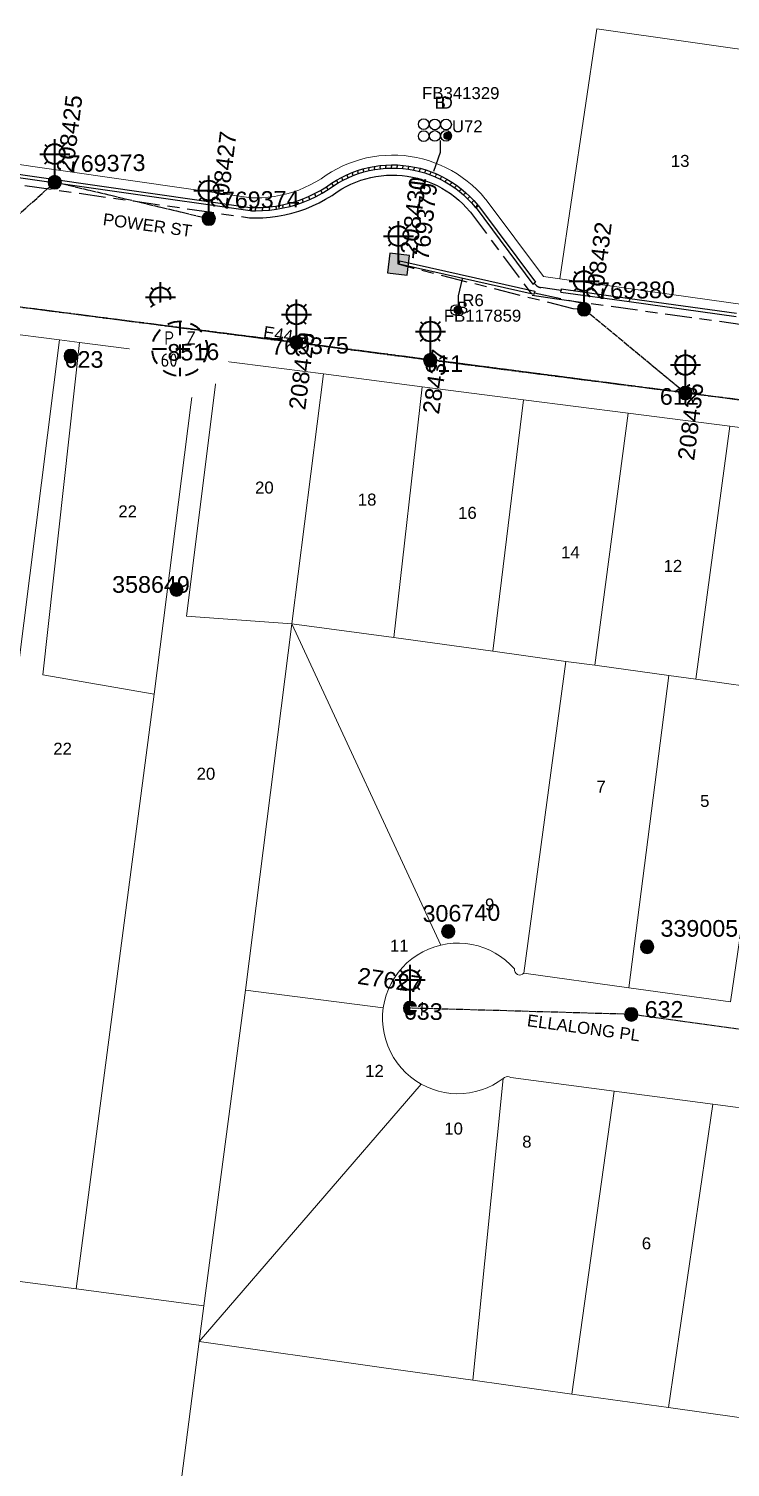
# Model space of a CAD drawing. Header units: metres. Extents: x 302360 to 303385, y 6262522 to 6263141.
# Drawn here: x 303018.5 to 303123.7, y 6262639.2 to 6262854.9 of the extents above; entities that cross this region are included whole.
import ezdxf
from ezdxf.enums import TextEntityAlignment as Align

# ---------------------------------------------------------------- set-up
doc = ezdxf.new("R2010")
doc.units = ezdxf.units.M
for name, pattern in [('Cable Exist OH', [1, 1, 0]), ('Cable Exist UG', [8.2, 4, -1.2, 1.8, -1.2]), ('Dash', [5, 3, -2])]:
    doc.linetypes.add(name, pattern=pattern)
doc.layers.get('0').update_dxf_attribs({"color": 6})
doc.layers.add('Cadastre Land Parcels_SP_EXT', color=9, linetype='Continuous', lineweight=5)
doc.layers.add('Cadastre Roads_SP_EXT', color=9, linetype='Continuous', lineweight=5)
for name, color, linetype in [('Duct_SP_EXT', 7, 'Continuous'), ('Equip_SL_EXT', 7, 'Continuous'), ('Equip_SP_SL_EXT', 7, 'Continuous'), ('Mains_HV_EXT', 7, 'Continuous'), ('Mains_LV_EXT', 7, 'Continuous'), ('Mains_SL_EXT', 7, 'Continuous'), ('SupportsOH_SP_TR_HV_LV_SL_EXT', 7, 'Continuous'), ('SupportsUG_SP_LV_SL_EXT', 7, 'Continuous'), ('Trench_SP_EXT', 7, 'Continuous')]:
    doc.layers.add(name, color=color, linetype=linetype)
doc.styles.add('COLUMN_LABEL', font='arial.ttf')
doc.styles.add('iecARIAL', font='arial.ttf', dxfattribs={"height": 2})
doc.styles.add('IESYMBOL1', font='isocp.shx')
doc.styles.add('POLE_LABEL', font='arial.ttf')
doc.styles.add('SLCP_LABEL', font='arial.ttf', dxfattribs={"height": 3.5})
doc.styles.get("Standard").update_dxf_attribs({"font": 'arial.ttf'})

# ---------------------------------------------------------------- blocks, each defined once
blk = doc.blocks.new('COLUMN_EXT')
blk.add_hatch(color=256).paths.add_polyline_path([(-1.49, 1.48), (-1.49, -1.49), (1.48, -1.49), (1.48, 1.48)])
blk.add_lwpolyline([(-1.49, -1.49), (1.48, -1.49), (1.48, 1.48), (-1.49, 1.48)], close=True)
for tag, height, style, flags, p in [('ASSET_NUM', 2.5, 'COLUMN_LABEL', 8, (2, 2)), ('STRUCTURE_PLANT_NUMBER', 0.2, 'POLE_LABEL', 9, (1.81, 0.03)), ('STREET_CODE', 0.2, 'COLUMN_LABEL', 9, (1.81, -0.2))]:
    blk.add_attdef(tag, text='', height=height, dxfattribs=dict(style=style, flags=flags)).set_placement(p, align=Align.MIDDLE_LEFT)
at = {"flags": 1}
blk.add_attdef('Z', (1.81, -2.35), '', height=0.2, dxfattribs=at)
at = {"flags": 9}
for tag, p in [('COLUMN_TYPE', (1.81, -0.4)), ('OWNED_BY', (1.81, -0.6)), ('STATE', (1.81, -0.8)), ('USAGE', (1.81, -1)), ('STREETNAME', (1.81, -1.6)), ('SUBURB', (1.81, -1.8)), ('LEGEND', (1.81, -1.2)), ('LOCATION', (1.81, -1.4)), ('NOTES', (1.81, -2))]:
    blk.add_attdef(tag, text='', height=0.2, dxfattribs=at).set_placement(p, align=Align.MIDDLE_LEFT)
blk = doc.blocks.new('DUCT_EXT')
blk.add_circle((0, 0.8), 0.8)
at = {"flags": 1}
blk.add_attdef('Z', (0, 0), '', height=0.2, dxfattribs=at)
at = {"flags": 9}
for tag, p in [('DUCT_CODE', (0, 0)), ('XSECT_TYPE', (0, -0.2)), ('STATE', (0, -0.6)), ('FB_REFERENCE', (0, -0.4)), ('NOTES', (0, -0.8))]:
    blk.add_attdef(tag, text='', height=0.2, dxfattribs=at).set_placement(p, align=Align.MIDDLE_LEFT)
blk = doc.blocks.new('SL_LANTERN_EXT')
at = {"lineweight": 40}
for p, q in [((-1.46, 5.68), (-1.06, 5.28)), ((0, 1.97), (0, 6.47)), ((1.46, 5.68), (1.06, 5.28)), ((-2.25, 4.22), (2.25, 4.22)), ((-1.46, 2.76), (-1.06, 3.16)), ((0, 0), (0, 2.72)), ((1.46, 2.76), (1.06, 3.16))]:
    blk.add_line(p, q, dxfattribs=at)
blk.add_circle((0, 4.22), 1.5, dxfattribs=at)
at = {"style": 'iecARIAL', "flags": 8}
blk.add_attdef('ASSET_NUM', (1.5, 1.5), '', height=2.5, dxfattribs=at)
for tag, p, height, flags in [('OPERATING_VOLTAGE', (0.98, -1.65), 0.2, 9), ('ORIENTATION', (0.98, -1.85), 0.2, 9), ('OWNED_BY', (0.98, -2.05), 0.2, 9), ('STATE', (0.98, -2.25), 0.2, 9), ('CONSTRUCTED_VOLTAGE', (0.98, -0.65), 0.2, 9), ('CONTROL_TYPE', (0.98, -0.85), 0.2, 9), ('LANTERN_PURPOSE', (0.98, -1.05), 0.2, 9), ('LANTERN_TYPE', (0.98, -1.25), 0.2, 9), ('NO_PHASES', (0.98, -1.45), 0.2, 9), ('LNUMBER', (2.18, -3.25), 2.5, 8), ('USAGE', (0.98, -2.45), 0.2, 9), ('CEXIST', (0.98, -2.65), 0.2, 9), ('CNEW', (0.98, -2.85), 0.2, 9), ('CNUMBER', (0.98, -3.05), 0.2, 9), ('CREMOVE', (0.98, -3.25), 0.2, 9), ('CREPLACE', (0.98, -3.45), 0.2, 9), ('LKINGHEIGHT', (0.98, -3.65), 0.2, 9), ('LBRACKET', (0.98, -3.85), 0.2, 9), ('LBRACKETVOCAB', (0.98, -4.05), 0.2, 9), ('LCATEGORY', (0.98, -4.25), 0.2, 9), ('LCHARGE1', (0.98, -4.45), 0.2, 9), ('LCHARGE1PERCENT', (0.98, -4.65), 0.2, 9), ('LCHARGE2', (0.98, -4.85), 0.2, 9), ('LCHARGE2PERCENT', (0.98, -5.05), 0.2, 9), ('LCHARGE3', (0.98, -5.25), 0.2, 9), ('LCHARGE3PERCENT', (0.98, -5.45), 0.2, 9), ('LEXIST', (0.98, -5.65), 0.2, 9), ('LLAMP', (0.98, -5.85), 0.2, 9), ('LLAMPVOCAB', (0.98, -6.05), 0.2, 9), ('LMAST', (0.98, -6.25), 0.2, 9), ('LMASTVOCAB', (0.98, -6.45), 0.2, 9), ('LNEW', (0.98, -6.65), 0.2, 9), ('LANTNUMBER', (0.98, -6.85), 0.2, 9), ('LOUTREACH', (0.98, -7.25), 0.2, 9), ('LOUTREACHVOCAB', (0.98, -7.45), 0.2, 9), ('LRATECODE', (0.98, -7.65), 0.2, 9), ('LREMOVE', (0.98, -7.85), 0.2, 9), ('LREPLACE', (0.98, -8.05), 0.2, 9), ('LTYPE', (0.98, -8.25), 0.2, 9), ('LTYPEVOCAB', (0.98, -8.45), 0.2, 9), ('LEGEND', (0.98, -8.65), 0.2, 9), ('STREETNAME', (0.98, -9.25), 0.2, 9), ('SUBURB', (0.98, -9.45), 0.2, 1), ('LOCATION', (0.98, -8.85), 0.2, 9), ('NOTES', (0.98, -9.05), 0.2, 9)]:
    blk.add_attdef(tag, p, '', height=height, dxfattribs=dict(flags=flags))
blk = doc.blocks.new('POLE_EXT')
blk.add_hatch(color=256).paths.add_polyline_path([(-1, 0, 1), (1, 0, 1)])
blk.add_lwpolyline([(-1, 0, 1), (1, 0, 1)], format="xyb", close=True)
for tag, height, flags, p in [('pNumber', 2.5, 8, (-17.84, 2.07)), ('OWNED_BY', 0.2, 9, (1.35, -0.4)), ('SPECIAL_USE', 0.2, 9, (1.35, -0.8)), ('STATE', 0.2, 9, (1.35, -1)), ('cLV', 0.2, 9, (1.35, -1.4)), ('hDepth', 0.2, 9, (1.35, -1.6)), ('hDia', 0.2, 9, (1.35, -1.8)), ('cHV', 0.2, 9, (1.35, -2)), ('PARENT', 0.2, 9, (1.35, -0.6)), ('USAGE', 0.2, 9, (1.35, -1.2)), ('LBRACKET', 0.2, 9, (1.35, -2.2)), ('cLinedev', 0.2, 9, (1.35, -3.4)), ('pExisting', 0.2, 9, (1.35, -3.8)), ('pFooting', 0.2, 9, (1.35, -4.4)), ('LExisting', 0.2, 9, (1.35, -2.4)), ('LANTNUMBER', 0.2, 9, (1.35, -2.6)), ('LOther', 0.2, 9, (1.35, -2.8)), ('LRemove', 0.2, 9, (1.35, -3)), ('LEGEND', 0.2, 9, (1.35, -3.2)), ('LOCATION', 0.2, 9, (1.35, -3.6)), ('PFNUMBER', 0.2, 9, (1.35, -4)), ('NEWPFNUMBER', 0.2, 9, (1.35, -4.2)), ('pNew', 0.2, 9, (1.35, -4.6)), ('pRelocate', 0.2, 9, (1.35, -5)), ('pRemove', 0.2, 9, (1.35, -5.2)), ('pReplace', 0.2, 9, (1.35, -5.4)), ('pStay', 0.2, 9, (1.35, -5.6)), ('pType', 0.2, 9, (1.35, -5.8)), ('cspan', 0.2, 9, (1.35, -6)), ('STREETNAME', 0.2, 9, (1.35, -6.2)), ('SUBURB', 0.2, 9, (1.35, -6.4)), ('OPERATED_BY', 0.2, 9, (1.36, -7.01)), ('NOTES', 0.2, 9, (1.35, -6.6)), ('MAINTAINED_BY', 0.2, 9, (1.36, -6.81))]:
    blk.add_attdef(tag, text='', height=height, dxfattribs=dict(flags=flags)).set_placement(p, align=Align.MIDDLE_LEFT)
at = {"style": 'POLE_LABEL'}
for tag, height, flags, p in [('ASSET_NUM', 2.5, 8, (2, 2)), ('STRUCTURE_PLANT_NUMBER', 0.2, 9, (1.35, 0.03)), ('STREET_CODE', 0.2, 9, (1.35, -0.2))]:
    blk.add_attdef(tag, text='', height=height, dxfattribs=dict(at, flags=flags)).set_placement(p, align=Align.MIDDLE_LEFT)
at = {"flags": 1}
blk.add_attdef('Z', (1.35, -7.33), '', height=0.2, dxfattribs=at)
blk = doc.blocks.new('End Shackle_EXT')
at = {"flags": 9}
blk.add_attdef('NOTES', text='', height=0.2, dxfattribs=at).set_placement((0, -1.6), align=Align.MIDDLE_LEFT)
blk.add_wipeout([(0, 0.25), (1.81, 0.25), (1.82, -0.25), (0, -0.25)])
blk.add_line((1.81, -1), (1.81, 1))
at = {"flags": 1}
blk.add_attdef('Z', (0, 0), '', height=0.2, dxfattribs=at)
at = {"flags": 9}
for tag, p in [('CONNECTOR_TYPE', (0, 0)), ('CONSTRUCTED_VOLTAGE', (0, -0.2)), ('OPERATING_VOLTAGE', (0, -0.6)), ('ORIENTATION', (0, -0.8)), ('OWNED_BY', (0, -1)), ('STATE', (0, -1.2)), ('NO_PHASES', (0, -0.4)), ('USAGE', (0, -1.4))]:
    blk.add_attdef(tag, text='', height=0.2, dxfattribs=at).set_placement(p, align=Align.MIDDLE_LEFT)
blk = doc.blocks.new('CABLE_LARGE_EXT')
h = blk.add_hatch(color=256)
edge = h.paths.add_edge_path()
edge.add_arc((0, 0.55), 0.55, 0, 360)
blk.add_circle((0, 0.55), 0.55)
at = {"flags": 1}
blk.add_attdef('Z', (0, 0), '', height=0.2, dxfattribs=at)
at = {"flags": 9}
for tag, p in [('COND_CODE', (0, 0)), ('STATE', (0, -0.4)), ('XSECT_SIZE', (0, -0.6)), ('FB_REFERENCE', (0, -0.2)), ('NOTES', (0, -0.8))]:
    blk.add_attdef(tag, text='', height=0.2, dxfattribs=at).set_placement(p, align=Align.MIDDLE_LEFT)
blk = doc.blocks.new('SLCP_ZELL_EXT')
blk.add_wipeout([(-0.24, 7.5), (-0.71, 7.47), (-1.17, 7.41), (-1.64, 7.32), (-2.09, 7.21), (-2.54, 7.06), (-2.98, 6.89), (-3.41, 6.69), (-3.82, 6.46), (-4.22, 6.21), (-4.6, 5.93), (-4.96, 5.63), (-5.31, 5.31), (-5.63, 4.96), (-5.93, 4.6), (-6.21, 4.22), (-6.46, 3.82), (-6.69, 3.41), (-6.89, 2.98), (-7.06, 2.54), (-7.21, 2.09), (-7.32, 1.64), (-7.41, 1.17), (-7.47, 0.71), (-7.5, 0.24), (-7.5, -0.24), (-7.47, -0.71), (-7.41, -1.17), (-7.32, -1.64), (-7.21, -2.09), (-7.06, -2.54), (-6.89, -2.98), (-6.69, -3.41), (-6.46, -3.82), (-6.21, -4.22), (-5.93, -4.6), (-5.63, -4.96), (-5.31, -5.31), (-4.96, -5.63), (-4.6, -5.93), (-4.22, -6.21), (-3.82, -6.46), (-3.41, -6.69), (-2.98, -6.89), (-2.54, -7.06), (-2.09, -7.21), (-1.64, -7.32), (-1.17, -7.41), (-0.71, -7.47), (-0.24, -7.5), (0.24, -7.5), (0.71, -7.47), (1.17, -7.41), (1.64, -7.32), (2.09, -7.21), (2.54, -7.06), (2.98, -6.89), (3.41, -6.69), (3.82, -6.46), (4.22, -6.21), (4.6, -5.93), (4.96, -5.63), (5.31, -5.31), (5.63, -4.96), (5.93, -4.6), (6.21, -4.22), (6.46, -3.82), (6.69, -3.41), (6.89, -2.98), (7.06, -2.54), (7.21, -2.09), (7.32, -1.64), (7.41, -1.17), (7.47, -0.71), (7.5, -0.24), (7.5, 0.24), (7.47, 0.71), (7.41, 1.17), (7.32, 1.64), (7.21, 2.09), (7.06, 2.54), (6.89, 2.98), (6.69, 3.41), (6.46, 3.82), (6.21, 4.22), (5.93, 4.6), (5.63, 4.96), (5.31, 5.31), (4.96, 5.63), (4.6, 5.93), (4.22, 6.21), (3.82, 6.46), (3.41, 6.69), (2.98, 6.89), (2.54, 7.06), (2.09, 7.21), (1.64, 7.32), (1.17, 7.41), (0.71, 7.47), (0.24, 7.5)])
at = {"linetype": 'Dash', "lineweight": 40, "ltscale": 0.7}
for p, q in [((0, 4.11), (0, -4.11)), ((-4.11, 0), (4.11, 0))]:
    blk.add_line(p, q, dxfattribs=at)
blk.add_circle((0, 0), 4.11, dxfattribs=at)
at = {"lineweight": 40, "style": 'IESYMBOL1'}
for s, p in [('P', (-1.6, 0)), ('Z', (1.7, 0)), ('60', (-1.61, -3.31))]:
    blk.add_text(s, height=2, dxfattribs=at).set_placement(p, align=Align.BOTTOM_CENTER)
at = {"style": 'SLCP_LABEL'}
for tag, height, flags, p in [('ASSET_NUM', 2.5, 8, (2, 2)), ('STREET_CODE', 0.2, 9, (0, -0.2))]:
    blk.add_attdef(tag, text='', height=height, dxfattribs=dict(at, flags=flags)).set_placement(p, align=Align.MIDDLE_LEFT)
at = {"flags": 1}
blk.add_attdef('Z', (0, 0), '', height=0.2, dxfattribs=at)
at = {"flags": 9}
for tag, p in [('CONSTRUCTED_VOLTAGE', (0, -0.4)), ('CONTROL_TYPE', (0, -0.6)), ('OPERATING_VOLTAGE', (0, -1)), ('ORIENTATION', (0, -1.2)), ('OWNED_BY', (0, -1.4)), ('STATE', (0, -2)), ('NO_PHASES', (0, -0.8)), ('USAGE', (0, -1.6)), ('LOCATION', (0, -1.8)), ('NOTES', (0, -2.2))]:
    blk.add_attdef(tag, text='', height=0.2, dxfattribs=at).set_placement(p, align=Align.MIDDLE_LEFT)

msp = doc.modelspace()

# ---------------------------------------------------------------- linework, layer by layer
at = {"layer": 'Cadastre Land Parcels_SP_EXT', "linetype": 'Continuous'}
msp.add_lwpolyline([(302928.64, 6262847.27), (303051.89, 6262829.6), (303052.57, 6262829.59), (303053.51, 6262829.61), (303054.45, 6262829.68), (303055.39, 6262829.8), (303056.32, 6262829.97), (303057.23, 6262830.19), (303058.14, 6262830.45), (303059.03, 6262830.76), (303059.9, 6262831.12), (303060.75, 6262831.52), (303061.58, 6262831.97), (303062.39, 6262832.46), (303063.16, 6262833), (303063.96, 6262833.5), (303064.78, 6262833.96), (303065.63, 6262834.37), (303066.5, 6262834.74), (303067.38, 6262835.06), (303068.28, 6262835.34), (303069.2, 6262835.57), (303070.12, 6262835.75), (303071.06, 6262835.88), (303072, 6262835.96), (303072.94, 6262836), (303073.88, 6262835.98), (303074.82, 6262835.92), (303075.76, 6262835.8), (303076.68, 6262835.64), (303077.6, 6262835.43), (303078.51, 6262835.17), (303079.4, 6262834.86), (303080.28, 6262834.51), (303081.13, 6262834.11), (303081.96, 6262833.67), (303082.77, 6262833.19), (303083.55, 6262832.66), (303084.3, 6262832.09), (303085.03, 6262831.49), (303085.72, 6262830.84), (303086.37, 6262830.17), (303086.99, 6262829.45), (303087.15, 6262829.27), (303095.72, 6262817.78), (303098.18, 6262817.43), (303103.76, 6262854.95), (303131.46, 6262850.98)], dxfattribs=at)
for points in [[(303125.97, 6262813.56), (303131.46, 6262850.98), (303103.76, 6262854.95), (303098.18, 6262817.43), (303125.97, 6262813.56)], [(303023.13, 6262808.27), (303005.83, 6262810.51), (302999.85, 6262760.73), (303016.91, 6262758.65), (303023.13, 6262808.27)], [(303037.37, 6262755.12), (303020.66, 6262758.02), (303026.14, 6262807.89), (303023.13, 6262808.27), (303016.91, 6262758.65), (303005.72, 6262668.56), (303025.64, 6262665.92), (303037.37, 6262755.12)], [(303043.74, 6262805.62), (303026.14, 6262807.89), (303020.66, 6262758.02), (303037.37, 6262755.12), (303043.74, 6262805.62)], [(303047, 6262805.2), (303043.74, 6262805.62), (303037.37, 6262755.12), (303025.64, 6262665.92), (303044.81, 6262663.37), (303051.05, 6262710.72), (303057.98, 6262765.7), (303042.21, 6262766.86), (303047, 6262805.2)], [(303062.74, 6262803.17), (303047, 6262805.2), (303042.21, 6262766.86), (303057.98, 6262765.7), (303062.74, 6262803.17)], [(303077.53, 6262801.26), (303062.74, 6262803.17), (303057.98, 6262765.7), (303073.31, 6262763.62), (303077.53, 6262801.26)], [(303092.74, 6262799.31), (303077.53, 6262801.26), (303073.31, 6262763.62), (303088.12, 6262761.58), (303092.74, 6262799.31)], [(303108.44, 6262797.29), (303092.74, 6262799.31), (303088.12, 6262761.58), (303099.1, 6262760.06), (303103.44, 6262759.47), (303108.44, 6262797.29)], [(303123.71, 6262795.32), (303108.44, 6262797.29), (303103.44, 6262759.47), (303114.55, 6262757.94), (303118.61, 6262757.39), (303123.71, 6262795.32)], [(303139.88, 6262793.21), (303123.71, 6262795.32), (303118.61, 6262757.39), (303130.64, 6262755.7), (303134.92, 6262755.14), (303139.88, 6262793.21)], [(303080.35, 6262717.5), (303057.98, 6262765.7), (303051.05, 6262710.72), (303071.72, 6262708.09), (303071.9, 6262709.04), (303072.15, 6262709.97), (303072.49, 6262710.88), (303072.91, 6262711.76), (303073.39, 6262712.6), (303073.95, 6262713.39), (303074.58, 6262714.13), (303075.26, 6262714.82), (303076.01, 6262715.44), (303076.8, 6262716), (303077.64, 6262716.49), (303078.51, 6262716.91), (303079.42, 6262717.24), (303080.35, 6262717.5)], [(303073.31, 6262763.62), (303057.98, 6262765.7), (303080.35, 6262717.5), (303081.28, 6262717.67), (303082.21, 6262717.77), (303083.15, 6262717.79), (303084.08, 6262717.73), (303085.01, 6262717.59), (303085.92, 6262717.38), (303086.81, 6262717.09), (303087.68, 6262716.73), (303088.51, 6262716.3), (303089.3, 6262715.8), (303090.05, 6262715.23), (303090.75, 6262714.61), (303091.4, 6262713.93), (303091.39, 6262713.67), (303091.47, 6262713.43), (303091.62, 6262713.22), (303091.83, 6262713.08), (303092.08, 6262713.01), (303092.34, 6262713.03), (303092.58, 6262713.12), (303092.77, 6262713.3), (303099.1, 6262760.06), (303088.12, 6262761.58), (303073.31, 6262763.62)], [(303103.44, 6262759.47), (303099.1, 6262760.06), (303092.77, 6262713.3), (303108.55, 6262711.11), (303114.55, 6262757.94), (303103.44, 6262759.47)], [(303118.61, 6262757.39), (303114.55, 6262757.94), (303108.55, 6262711.11), (303123.78, 6262709), (303130.64, 6262755.7), (303118.61, 6262757.39)], [(303071.72, 6262708.09), (303051.05, 6262710.72), (303044.81, 6262663.37), (303044.12, 6262658.03), (303077.4, 6262696.62), (303076.58, 6262697.15), (303075.8, 6262697.72), (303075.07, 6262698.36), (303074.4, 6262699.07), (303073.8, 6262699.82), (303073.26, 6262700.63), (303072.79, 6262701.48), (303072.39, 6262702.37), (303072.08, 6262703.28), (303071.84, 6262704.22), (303071.69, 6262705.18), (303071.61, 6262706.15), (303071.62, 6262707.12), (303071.72, 6262708.09)], [(303085.12, 6262652.22), (303089.7, 6262697.48), (303088.96, 6262696.98), (303088.16, 6262696.51), (303087.31, 6262696.11), (303086.44, 6262695.78), (303085.54, 6262695.53), (303084.63, 6262695.34), (303083.7, 6262695.24), (303082.76, 6262695.21), (303081.83, 6262695.26), (303080.91, 6262695.39), (303080, 6262695.59), (303079.11, 6262695.87), (303078.24, 6262696.22), (303077.4, 6262696.62), (303044.12, 6262658.03), (303071.47, 6262654.12), (303085.12, 6262652.22)], [(303106.32, 6262695.59), (303090.82, 6262697.65), (303090.61, 6262697.75), (303090.37, 6262697.79), (303090.13, 6262697.76), (303089.91, 6262697.66), (303089.7, 6262697.48), (303085.12, 6262652.22), (303099.97, 6262650.15), (303106.32, 6262695.59)], [(303121.12, 6262693.62), (303106.32, 6262695.59), (303099.97, 6262650.15), (303114.5, 6262648.13), (303121.12, 6262693.62)], [(303136.23, 6262691.64), (303121.12, 6262693.62), (303114.5, 6262648.13), (303125.09, 6262646.65), (303129.81, 6262645.99), (303136.23, 6262691.64)], [(303025.64, 6262665.92), (303005.72, 6262668.56), (302988.48, 6262548.14), (303029.22, 6262542.52), (303034.02, 6262579.67), (303036.51, 6262599.01), (303039.06, 6262618.81), (303043.02, 6262649.51), (303044.12, 6262658.03), (303044.81, 6262663.37), (303025.64, 6262665.92)]]:
    msp.add_lwpolyline(points, close=True, dxfattribs=at)
at = {"layer": 'Cadastre Roads_SP_EXT', "linetype": 'Continuous'}
for points in [[(303125.97, 6262813.56), (303098.18, 6262817.43), (303095.72, 6262817.78), (303087.15, 6262829.27), (303086.99, 6262829.45), (303086.37, 6262830.17), (303085.72, 6262830.84), (303085.03, 6262831.49), (303084.3, 6262832.09), (303083.55, 6262832.66), (303082.77, 6262833.19), (303081.96, 6262833.67), (303081.13, 6262834.11), (303080.28, 6262834.51), (303079.4, 6262834.86), (303078.51, 6262835.17), (303077.6, 6262835.43), (303076.68, 6262835.64), (303075.76, 6262835.8), (303074.82, 6262835.92), (303073.88, 6262835.98), (303072.94, 6262836), (303072, 6262835.96), (303071.06, 6262835.88), (303070.12, 6262835.75), (303069.2, 6262835.57), (303068.28, 6262835.34), (303067.38, 6262835.06), (303066.5, 6262834.74), (303065.63, 6262834.37), (303064.78, 6262833.96), (303063.96, 6262833.5), (303063.16, 6262833), (303062.39, 6262832.46), (303061.58, 6262831.97), (303060.75, 6262831.52), (303059.9, 6262831.12), (303059.03, 6262830.76), (303058.14, 6262830.45), (303057.23, 6262830.19), (303056.32, 6262829.97), (303055.39, 6262829.8), (303054.45, 6262829.68), (303053.51, 6262829.61), (303052.57, 6262829.59), (303051.89, 6262829.6), (302928.64, 6262847.27)], [(303005.83, 6262810.51), (303023.13, 6262808.27), (303026.14, 6262807.89), (303043.74, 6262805.62), (303047, 6262805.2), (303062.74, 6262803.17), (303077.53, 6262801.26), (303092.74, 6262799.31), (303108.44, 6262797.29), (303123.71, 6262795.32), (303139.88, 6262793.21)], [(303123.78, 6262709), (303108.55, 6262711.11), (303092.77, 6262713.3), (303092.77, 6262713.3), (303092.58, 6262713.12), (303092.34, 6262713.03), (303092.08, 6262713.01), (303091.83, 6262713.08), (303091.62, 6262713.22), (303091.47, 6262713.43), (303091.39, 6262713.67), (303091.4, 6262713.93), (303090.75, 6262714.61), (303090.05, 6262715.23), (303089.3, 6262715.8), (303088.51, 6262716.3), (303087.68, 6262716.73), (303086.81, 6262717.09), (303085.92, 6262717.38), (303085.01, 6262717.59), (303084.08, 6262717.73), (303083.15, 6262717.79), (303082.21, 6262717.77), (303081.28, 6262717.67), (303080.35, 6262717.5), (303079.42, 6262717.24), (303078.51, 6262716.91), (303077.64, 6262716.49), (303076.8, 6262716), (303076.01, 6262715.44), (303075.26, 6262714.82), (303074.58, 6262714.13), (303073.95, 6262713.39), (303073.39, 6262712.6), (303072.91, 6262711.76), (303072.49, 6262710.88), (303072.15, 6262709.97), (303071.9, 6262709.04), (303071.72, 6262708.09), (303071.62, 6262707.12), (303071.61, 6262706.15), (303071.69, 6262705.18), (303071.84, 6262704.22), (303072.08, 6262703.28), (303072.39, 6262702.37), (303072.79, 6262701.48), (303073.26, 6262700.63), (303073.8, 6262699.82), (303074.4, 6262699.07), (303075.07, 6262698.36), (303075.8, 6262697.72), (303076.58, 6262697.15), (303077.4, 6262696.62), (303078.24, 6262696.22), (303079.11, 6262695.87), (303080, 6262695.59), (303080.91, 6262695.39), (303081.83, 6262695.26), (303082.76, 6262695.21), (303083.7, 6262695.24), (303084.63, 6262695.34), (303085.54, 6262695.53), (303086.44, 6262695.78), (303087.31, 6262696.11), (303088.16, 6262696.51), (303088.96, 6262696.98), (303089.7, 6262697.48), (303089.91, 6262697.66), (303090.13, 6262697.76), (303090.37, 6262697.79), (303090.61, 6262697.75), (303090.82, 6262697.65), (303106.32, 6262695.59), (303121.12, 6262693.62), (303136.23, 6262691.64)]]:
    msp.add_lwpolyline(points, dxfattribs=at)
at = {"layer": 'Duct_SP_EXT'}
for p, q in [((302936.63, 6262844.16), (303051.73, 6262827.67)), ((302936.7, 6262844.64), (303051.77, 6262828.15)), ((303071.22, 6262834.43), (303072.09, 6262834.51)), ((303072.09, 6262834.51), (303072.95, 6262834.54)), ((303072.09, 6262834.51), (303072.1, 6262834.27)), ((303072.95, 6262834.54), (303073.82, 6262834.52)), ((303072.95, 6262834.54), (303072.95, 6262834.3)), ((303073.82, 6262834.52), (303073.81, 6262834.28)), ((303073.82, 6262834.52), (303074.68, 6262834.46)), ((303074.68, 6262834.46), (303074.66, 6262834.23)), ((303074.68, 6262834.46), (303075.54, 6262834.36)), ((303064.7, 6262832.24), (303065.46, 6262832.66)), ((303065.46, 6262832.66), (303066.24, 6262833.04)), ((303065.46, 6262832.66), (303065.57, 6262832.45)), ((303065.68, 6262832.24), (303065.57, 6262832.45)), ((303065.68, 6262832.24), (303066.44, 6262832.61)), ((303066.24, 6262833.04), (303067.03, 6262833.38)), ((303066.24, 6262833.04), (303066.34, 6262832.83)), ((303066.44, 6262832.61), (303066.34, 6262832.83)), ((303066.44, 6262832.61), (303067.21, 6262832.94)), ((303067.03, 6262833.38), (303067.85, 6262833.68)), ((303067.03, 6262833.38), (303067.12, 6262833.16)), ((303067.21, 6262832.94), (303067.12, 6262833.16)), ((303067.21, 6262832.94), (303068, 6262833.22)), ((303067.85, 6262833.68), (303068.67, 6262833.93)), ((303067.85, 6262833.68), (303067.92, 6262833.45)), ((303068, 6262833.22), (303067.92, 6262833.45)), ((303068, 6262833.22), (303068.8, 6262833.47)), ((303068.67, 6262833.93), (303069.51, 6262834.14)), ((303068.67, 6262833.93), (303068.74, 6262833.7)), ((303068.8, 6262833.47), (303068.74, 6262833.7)), ((303068.8, 6262833.47), (303069.62, 6262833.67)), ((303069.51, 6262834.14), (303070.37, 6262834.31)), ((303069.51, 6262834.14), (303069.57, 6262833.91)), ((303069.62, 6262833.67), (303069.57, 6262833.91)), ((303069.62, 6262833.67), (303070.45, 6262833.84)), ((303070.37, 6262834.31), (303071.22, 6262834.43)), ((303070.37, 6262834.31), (303070.41, 6262834.07)), ((303070.45, 6262833.84), (303070.41, 6262834.07)), ((303070.45, 6262833.84), (303071.28, 6262833.95)), ((303071.22, 6262834.43), (303071.25, 6262834.19)), ((303071.28, 6262833.95), (303071.25, 6262834.19)), ((303071.28, 6262833.95), (303072.12, 6262834.03)), ((303072.12, 6262834.03), (303072.1, 6262834.27)), ((303072.12, 6262834.03), (303072.96, 6262834.06)), ((303072.96, 6262834.06), (303072.95, 6262834.3)), ((303072.96, 6262834.06), (303073.8, 6262834.04)), ((303073.8, 6262834.04), (303073.81, 6262834.28)), ((303073.8, 6262834.04), (303074.63, 6262833.99)), ((303074.63, 6262833.99), (303074.66, 6262834.23)), ((303074.63, 6262833.99), (303075.47, 6262833.88)), ((303075.47, 6262833.88), (303075.51, 6262834.12)), ((303075.47, 6262833.88), (303076.3, 6262833.74)), ((303075.54, 6262834.36), (303075.51, 6262834.12)), ((303075.54, 6262834.36), (303076.4, 6262834.21)), ((303076.3, 6262833.74), (303076.35, 6262833.97)), ((303076.3, 6262833.74), (303077.12, 6262833.55)), ((303076.4, 6262834.21), (303076.35, 6262833.97)), ((303076.4, 6262834.21), (303077.24, 6262834.02)), ((303077.12, 6262833.55), (303077.18, 6262833.78)), ((303077.12, 6262833.55), (303077.93, 6262833.32)), ((303077.24, 6262834.02), (303077.18, 6262833.78)), ((303077.24, 6262834.02), (303078.07, 6262833.78)), ((303077.93, 6262833.32), (303078, 6262833.55)), ((303077.93, 6262833.32), (303078.72, 6262833.04)), ((303078.07, 6262833.78), (303078, 6262833.55)), ((303078.07, 6262833.78), (303078.89, 6262833.49)), ((303078.72, 6262833.04), (303078.81, 6262833.27)), ((303078.72, 6262833.04), (303079.5, 6262832.73)), ((303078.89, 6262833.49), (303078.81, 6262833.27)), ((303078.89, 6262833.49), (303079.69, 6262833.17)), ((303079.5, 6262832.73), (303079.6, 6262832.95)), ((303079.5, 6262832.73), (303080.26, 6262832.38)), ((303079.69, 6262833.17), (303079.6, 6262832.95)), ((303079.69, 6262833.17), (303080.48, 6262832.81)), ((303080.26, 6262832.38), (303080.37, 6262832.59)), ((303080.26, 6262832.38), (303081.01, 6262831.98)), ((303080.48, 6262832.81), (303080.37, 6262832.59)), ((303080.48, 6262832.81), (303081.24, 6262832.4)), ((303081.24, 6262832.4), (303081.13, 6262832.19)), ((303081.24, 6262832.4), (303081.99, 6262831.95)), ((303060.49, 6262829.78), (303061.41, 6262830.22)), ((303061.41, 6262830.22), (303062.31, 6262830.7)), ((303061.41, 6262830.22), (303061.52, 6262830.01)), ((303061.63, 6262829.79), (303062.55, 6262830.28)), ((303062.31, 6262830.7), (303063.19, 6262831.24)), ((303062.31, 6262830.7), (303062.43, 6262830.49)), ((303062.55, 6262830.28), (303062.43, 6262830.49)), ((303062.55, 6262830.28), (303063.45, 6262830.83)), ((303063.19, 6262831.24), (303063.97, 6262831.78)), ((303063.19, 6262831.24), (303063.32, 6262831.04)), ((303063.45, 6262830.83), (303063.32, 6262831.04)), ((303063.45, 6262830.83), (303064.23, 6262831.38)), ((303063.97, 6262831.78), (303064.7, 6262832.24)), ((303063.97, 6262831.78), (303064.1, 6262831.58)), ((303064.23, 6262831.38), (303064.1, 6262831.58)), ((303064.23, 6262831.38), (303064.94, 6262831.83)), ((303064.7, 6262832.24), (303064.82, 6262832.04)), ((303064.94, 6262831.83), (303064.82, 6262832.04)), ((303064.94, 6262831.83), (303065.68, 6262832.24)), ((303081.01, 6262831.98), (303081.13, 6262832.19)), ((303081.01, 6262831.98), (303081.73, 6262831.55)), ((303081.73, 6262831.55), (303081.86, 6262831.75)), ((303081.73, 6262831.55), (303082.43, 6262831.08)), ((303081.99, 6262831.95), (303081.86, 6262831.75)), ((303081.99, 6262831.95), (303082.7, 6262831.47)), ((303082.43, 6262831.08), (303082.57, 6262831.27)), ((303082.43, 6262831.08), (303083.1, 6262830.57)), ((303082.7, 6262831.47), (303082.57, 6262831.27)), ((303082.7, 6262831.47), (303083.4, 6262830.95)), ((303083.1, 6262830.57), (303083.25, 6262830.76)), ((303083.1, 6262830.57), (303083.74, 6262830.03)), ((303083.4, 6262830.95), (303083.25, 6262830.76)), ((303083.4, 6262830.95), (303084.06, 6262830.39)), ((303083.74, 6262830.03), (303083.9, 6262830.21)), ((303084.06, 6262830.39), (303083.9, 6262830.21)), ((303084.06, 6262830.39), (303084.69, 6262829.8)), ((303051.77, 6262828.15), (303051.75, 6262827.91)), ((303051.77, 6262828.15), (303051.97, 6262828.14)), ((303051.97, 6262828.14), (303051.97, 6262827.9)), ((303051.97, 6262828.14), (303051.97, 6262827.9)), ((303051.97, 6262828.14), (303052.57, 6262828.13)), ((303052.57, 6262828.13), (303053.58, 6262828.15)), ((303052.57, 6262828.13), (303052.57, 6262827.89)), ((303053.58, 6262828.15), (303054.6, 6262828.23)), ((303053.58, 6262828.15), (303053.6, 6262827.91)), ((303054.6, 6262828.23), (303055.61, 6262828.36)), ((303054.6, 6262828.23), (303054.63, 6262827.99)), ((303054.65, 6262827.75), (303054.63, 6262827.99)), ((303055.61, 6262828.36), (303056.61, 6262828.54)), ((303055.61, 6262828.36), (303055.65, 6262828.12)), ((303055.69, 6262827.88), (303055.65, 6262828.12)), ((303055.69, 6262827.88), (303056.71, 6262828.07)), ((303056.61, 6262828.54), (303057.61, 6262828.77)), ((303056.61, 6262828.54), (303056.66, 6262828.3)), ((303056.71, 6262828.07), (303056.66, 6262828.3)), ((303056.71, 6262828.07), (303057.73, 6262828.31)), ((303057.61, 6262828.77), (303058.59, 6262829.06)), ((303057.61, 6262828.77), (303057.67, 6262828.54)), ((303057.73, 6262828.31), (303057.67, 6262828.54)), ((303057.73, 6262828.31), (303058.73, 6262828.6)), ((303058.59, 6262829.06), (303059.55, 6262829.4)), ((303058.59, 6262829.06), (303058.66, 6262828.83)), ((303058.73, 6262828.6), (303058.66, 6262828.83)), ((303058.73, 6262828.6), (303059.72, 6262828.95)), ((303059.55, 6262829.4), (303060.49, 6262829.78)), ((303059.55, 6262829.4), (303059.63, 6262829.17)), ((303059.72, 6262828.95), (303059.63, 6262829.17)), ((303059.72, 6262828.95), (303060.68, 6262829.34)), ((303060.49, 6262829.78), (303060.59, 6262829.56)), ((303060.68, 6262829.34), (303060.59, 6262829.56)), ((303060.68, 6262829.34), (303061.63, 6262829.79)), ((303061.63, 6262829.79), (303061.52, 6262830.01)), ((303083.74, 6262830.03), (303084.36, 6262829.46)), ((303084.36, 6262829.46), (303084.53, 6262829.63)), ((303084.36, 6262829.46), (303084.94, 6262828.85)), ((303084.69, 6262829.8), (303084.53, 6262829.63)), ((303084.69, 6262829.8), (303085.3, 6262829.18)), ((303084.94, 6262828.85), (303085.12, 6262829.02)), ((303084.94, 6262828.85), (303085.51, 6262828.21)), ((303085.3, 6262829.18), (303085.12, 6262829.02)), ((303085.3, 6262829.18), (303085.88, 6262828.51)), ((303085.51, 6262828.21), (303085.69, 6262828.36)), ((303085.51, 6262828.21), (303085.62, 6262828.07)), ((303085.62, 6262828.07), (303085.81, 6262828.22)), ((303085.62, 6262828.07), (303094.15, 6262816.64)), ((303085.88, 6262828.51), (303085.69, 6262828.36)), ((303085.99, 6262828.37), (303085.81, 6262828.22)), ((303085.88, 6262828.51), (303085.99, 6262828.37)), ((303085.99, 6262828.37), (303094.53, 6262816.92)), ((303051.73, 6262827.67), (303051.75, 6262827.91)), ((303051.73, 6262827.67), (303051.96, 6262827.66)), ((303051.96, 6262827.66), (303051.97, 6262827.9)), ((303051.96, 6262827.66), (303051.97, 6262827.9)), ((303051.96, 6262827.66), (303052.57, 6262827.65)), ((303052.57, 6262827.65), (303052.57, 6262827.89)), ((303052.57, 6262827.65), (303053.61, 6262827.67)), ((303053.61, 6262827.67), (303053.6, 6262827.91)), ((303053.61, 6262827.67), (303054.65, 6262827.75)), ((303054.65, 6262827.75), (303055.69, 6262827.88)), ((303074.09, 6262819.68), (303074.14, 6262819.92)), ((303074.09, 6262819.68), (303094.33, 6262815.14)), ((303074.2, 6262820.15), (303074.14, 6262819.92)), ((303074.2, 6262820.15), (303094.43, 6262815.61)), ((303094.15, 6262816.64), (303094.34, 6262816.78)), ((303094.33, 6262815.14), (303094.38, 6262815.37)), ((303094.53, 6262816.92), (303094.34, 6262816.78)), ((303094.43, 6262815.61), (303094.38, 6262815.37)), ((303098.33, 6262815.45), (303098.37, 6262815.69)), ((303098.33, 6262815.45), (303108.6, 6262814.02)), ((303098.4, 6262815.93), (303098.37, 6262815.69)), ((303098.4, 6262815.93), (303108.67, 6262814.5)), ((303108.6, 6262814.02), (303108.63, 6262814.26)), ((303108.6, 6262814.02), (303108.63, 6262814.26)), ((303108.6, 6262814.02), (303108.6, 6262814.02)), ((303108.6, 6262814.02), (303124.63, 6262811.79)), ((303108.67, 6262814.5), (303108.63, 6262814.26)), ((303108.67, 6262814.5), (303108.63, 6262814.26)), ((303108.67, 6262814.5), (303108.67, 6262814.5)), ((303108.67, 6262814.5), (303124.7, 6262812.27))]:
    msp.add_line(p, q, dxfattribs=at)
for points in [[(303080.22, 6262838.21), (303080.22, 6262836.39), (303079.23, 6262833.54)], [(303083.01, 6262813.53), (303083.01, 6262814.9), (303083.59, 6262817.42)]]:
    msp.add_lwpolyline(points, dxfattribs=at)
at = {"layer": 'Mains_LV_EXT', "linetype": 'Cable Exist OH'}
for points in [[(303117.02, 6262800.3), (303078.76, 6262805.22)], [(303156.34, 6262795.21), (303117.02, 6262800.3)], [(303145.63, 6262702.01), (303108.91, 6262707.11)]]:
    msp.add_lwpolyline(points, dxfattribs=at)
at = {"layer": 'Mains_SL_EXT', "linetype": 'Cable Exist OH'}
for points in [[(303003.48, 6262814.94), (303022.43, 6262831.93)], [(303022.31, 6262832.01), (303045.54, 6262826.47)], [(303117.02, 6262800.3), (303101.82, 6262812.88)], [(303078.77, 6262805.32), (303078.76, 6262805.22), (303058.7, 6262807.89), (303058.53, 6262807.91)], [(303117.01, 6262800.31), (303078.77, 6262805.32)], [(303156.34, 6262795.21), (303117.02, 6262800.3), (303117.01, 6262800.31)]]:
    msp.add_lwpolyline(points, dxfattribs=at)
at = {"layer": 'Mains_SL_EXT', "linetype": 'Cable Exist UG'}
msp.add_lwpolyline([(303101.82, 6262812.88), (303100.2, 6262812.95), (303100.2, 6262812.95), (303076.23, 6262819), (303076.23, 6262819), (303074, 6262819.63)], dxfattribs=at)
at = {"layer": 'Trench_SP_EXT', "linetype": 'Cable Exist UG'}
for points in [[(303098.37, 6262815.69), (303095.32, 6262816.12), (303095.32, 6262816.12, -0.169081), (303094.62, 6262816.48), (303094.62, 6262816.48), (303094.34, 6262816.78)], [(303094.41, 6262815.35), (303101.18, 6262813.89), (303101.64, 6262813.79), (303101.64, 6262813.79, -0.412054), (303101.92, 6262813.36), (303101.92, 6262813.36), (303101.82, 6262812.88)]]:
    msp.add_lwpolyline(points, format="xyb", dxfattribs=at)

# ---------------------------------------------------------------- block references
at = {"layer": 'Duct_SP_EXT', "rotation": 90}
for name, p in [('DUCT_EXT', (303078.57, 6262840.64)), ('DUCT_EXT', (303080.24, 6262840.6)), ('DUCT_EXT', (303081.92, 6262840.58)), ('DUCT_EXT', (303078.58, 6262838.85)), ('DUCT_EXT', (303080.25, 6262838.87)), ('DUCT_EXT', (303081.92, 6262838.88)), ('CABLE_LARGE_EXT', (303081.92, 6262838.88)), ('DUCT_EXT', (303083.43, 6262812.76)), ('CABLE_LARGE_EXT', (303083.43, 6262812.76))]:
    msp.add_blockref(name, p, dxfattribs=at)
at = {"layer": 'Equip_SP_SL_EXT'}
ref = msp.add_blockref('SL_LANTERN_EXT', (303022.43, 6262831.93), dxfattribs=at)
ref.add_attrib('ASSET_NUM', '208425', dxfattribs={"layer": '0', "height": 2.5, "rotation": 82.9327, "style": 'iecARIAL'}).set_placement((303023.93, 6262833.43), align=Align.MIDDLE_LEFT)
ref = msp.add_blockref('SL_LANTERN_EXT', (303045.54, 6262826.47), dxfattribs=at)
ref.add_attrib('ASSET_NUM', '208427', dxfattribs={"layer": '0', "height": 2.5, "rotation": 82.9327, "style": 'iecARIAL'}).set_placement((303047.04, 6262827.97), align=Align.MIDDLE_LEFT)
ref = msp.add_blockref('SL_LANTERN_EXT', (303074, 6262819.63), dxfattribs=at)
ref.add_attrib('ASSET_NUM', '208430', dxfattribs={"layer": '0', "height": 2.5, "rotation": 82.9327, "style": 'iecARIAL'}).set_placement((303075.5, 6262821.13), align=Align.MIDDLE_LEFT)
ref = msp.add_blockref('SL_LANTERN_EXT', (303074, 6262819.63), dxfattribs=at)
ref.add_attrib('ASSET_NUM', '208431', dxfattribs={"layer": '0', "height": 2.5, "rotation": 82.9327, "style": 'iecARIAL'}).set_placement((303075.5, 6262821.13), align=Align.MIDDLE_LEFT)
ref = msp.add_blockref('SL_LANTERN_EXT', (303101.82, 6262812.88), dxfattribs=at)
ref.add_attrib('ASSET_NUM', '208432', dxfattribs={"layer": '0', "height": 2.5, "rotation": 82.9327, "style": 'iecARIAL'}).set_placement((303103.32, 6262814.38), align=Align.MIDDLE_LEFT)
ref = msp.add_blockref('SL_LANTERN_EXT', (303038.29, 6262810.45), dxfattribs=at)
ref.add_attrib('ASSET_NUM', '208426', dxfattribs={"layer": '0', "height": 2.5, "rotation": 82.9327, "style": 'iecARIAL'}).set_placement((303039.79, 6262811.95), align=Align.MIDDLE_RIGHT)
ref = msp.add_blockref('SL_LANTERN_EXT', (303058.7, 6262807.89), dxfattribs=at)
ref.add_attrib('ASSET_NUM', '208428', dxfattribs={"layer": '0', "height": 2.5, "rotation": 82.9327, "style": 'iecARIAL'}).set_placement((303060.2, 6262809.39), align=Align.MIDDLE_RIGHT)
ref = msp.add_blockref('SL_LANTERN_EXT', (303058.7, 6262807.89), dxfattribs=at)
ref.add_attrib('ASSET_NUM', '208429', dxfattribs={"layer": '0', "height": 2.5, "rotation": 82.9327, "style": 'iecARIAL'}).set_placement((303060.2, 6262809.39), align=Align.MIDDLE_RIGHT)
ref = msp.add_blockref('SL_LANTERN_EXT', (303078.77, 6262805.32), dxfattribs=at)
ref.add_attrib('ASSET_NUM', '28437', dxfattribs={"layer": '0', "height": 2.5, "rotation": 81.3875, "style": 'iecARIAL'}).set_placement((303080.27, 6262806.82), align=Align.MIDDLE_RIGHT)
ref = msp.add_blockref('SL_LANTERN_EXT', (303117.02, 6262800.3), dxfattribs=at)
ref.add_attrib('ASSET_NUM', '208436', dxfattribs={"layer": '0', "height": 2.5, "rotation": 82.9327, "style": 'iecARIAL'}).set_placement((303118.52, 6262801.81), align=Align.MIDDLE_RIGHT)
ref = msp.add_blockref('SL_LANTERN_EXT', (303075.72, 6262708.05), dxfattribs=at)
ref.add_attrib('ASSET_NUM', '27627', dxfattribs={"layer": '0', "height": 2.5, "rotation": 351.6267, "style": 'iecARIAL'}).set_placement((303077.22, 6262709.55), align=Align.BOTTOM_RIGHT)
at = {"layer": 'SupportsOH_SP_TR_HV_LV_SL_EXT'}
ref = msp.add_blockref('POLE_EXT', (303022.43, 6262831.93), dxfattribs=at)
ref.add_attrib('ASSET_NUM', '769373', dxfattribs={"layer": '0', "height": 2.5, "rotation": 1, "style": 'POLE_LABEL'}).set_placement((303024.43, 6262832.68), align=Align.BOTTOM_LEFT)
ref = msp.add_blockref('POLE_EXT', (303045.54, 6262826.47), dxfattribs=at)
ref.add_attrib('ASSET_NUM', '769374', dxfattribs={"layer": '0', "height": 2.5, "rotation": 1, "style": 'POLE_LABEL'}).set_placement((303047.54, 6262827.22), align=Align.BOTTOM_LEFT)
ref = msp.add_blockref('POLE_EXT', (303101.82, 6262812.88), dxfattribs=at)
ref.add_attrib('ASSET_NUM', '769380', dxfattribs={"layer": '0', "height": 2.5, "rotation": 1, "style": 'POLE_LABEL'}).set_placement((303103.82, 6262813.63), align=Align.BOTTOM_LEFT)
ref = msp.add_blockref('POLE_EXT', (303038.29, 6262810.45), dxfattribs=at)
ref.add_attrib('ASSET_NUM', '610', dxfattribs={"layer": '0', "height": 2.5, "style": 'POLE_LABEL'}).set_placement((303040.29, 6262811.2), align=Align.TOP_CENTER)
ref = msp.add_blockref('POLE_EXT', (303058.7, 6262807.89), dxfattribs=at)
ref.add_attrib('ASSET_NUM', '769375', dxfattribs={"layer": '0', "height": 2.5, "rotation": 1, "style": 'POLE_LABEL'}).set_placement((303060.7, 6262808.64), align=Align.TOP_CENTER)
ref = msp.add_blockref('POLE_EXT', (303024.83, 6262805.85), dxfattribs=at)
ref.add_attrib('ASSET_NUM', '623', dxfattribs={"layer": '0', "height": 2.5, "style": 'POLE_LABEL'}).set_placement((303026.83, 6262806.6), align=Align.TOP_CENTER)
ref = msp.add_blockref('POLE_EXT', (303078.76, 6262805.22), dxfattribs=at)
ref.add_attrib('ASSET_NUM', '611', dxfattribs={"layer": '0', "height": 2.5, "style": 'POLE_LABEL'}).set_placement((303080.76, 6262805.97), align=Align.TOP_CENTER)
ref = msp.add_blockref('POLE_EXT', (303117.02, 6262800.3), dxfattribs=at)
ref.add_attrib('ASSET_NUM', '612', dxfattribs={"layer": '0', "height": 2.5, "style": 'POLE_LABEL'}).set_placement((303119.02, 6262801.05), align=Align.TOP_RIGHT)
ref = msp.add_blockref('POLE_EXT', (303040.7, 6262770.85), dxfattribs=at)
ref.add_attrib('ASSET_NUM', '358649', dxfattribs={"layer": '0', "height": 2.5, "style": 'POLE_LABEL'}).set_placement((303042.7, 6262771.6), align=Align.MIDDLE_RIGHT)
ref = msp.add_blockref('POLE_EXT', (303081.46, 6262719.56), dxfattribs=at)
ref.add_attrib('ASSET_NUM', '306740', dxfattribs={"layer": '0', "height": 2.5, "rotation": 1, "style": 'POLE_LABEL'}).set_placement((303083.46, 6262720.31), align=Align.BOTTOM_CENTER)
ref = msp.add_blockref('POLE_EXT', (303111.28, 6262717.26), dxfattribs=at)
ref.add_attrib('ASSET_NUM', '339005', dxfattribs={"layer": '0', "height": 2.5, "style": 'POLE_LABEL'}).set_placement((303113.28, 6262718.01), align=Align.BOTTOM_LEFT)
ref = msp.add_blockref('POLE_EXT', (303075.72, 6262708.05), dxfattribs=at)
ref.add_attrib('ASSET_NUM', '633', dxfattribs={"layer": '0', "height": 2.5, "rotation": 359.4329, "style": 'POLE_LABEL'}).set_placement((303077.72, 6262708.8), align=Align.TOP_CENTER)
ref = msp.add_blockref('POLE_EXT', (303108.91, 6262707.11), dxfattribs=at)
ref.add_attrib('ASSET_NUM', '632', dxfattribs={"layer": '0', "height": 2.5, "style": 'POLE_LABEL'}).set_placement((303110.91, 6262707.86), align=Align.MIDDLE_LEFT)
at = {"layer": 'SupportsUG_SP_LV_SL_EXT'}
ref = msp.add_blockref('COLUMN_EXT', (303074, 6262819.63), dxfattribs=dict(at, rotation=82.93138763418908))
ref.add_attrib('ASSET_NUM', '769379', dxfattribs={"layer": '0', "height": 2.5, "rotation": 83.3552, "style": 'COLUMN_LABEL'}).set_placement((303076, 6262820.38), align=Align.TOP_LEFT)

# ---------------------------------------------------------------- texts
at = {"layer": 'Cadastre Land Parcels_SP_EXT'}
for s, p in [('13', (303114.84, 6262834.23)), ('20', (303052.48, 6262785.23)), ('18', (303067.89, 6262783.43)), ('22', (303031.98, 6262781.66)), ('16', (303082.93, 6262781.44)), ('14', (303098.37, 6262775.54)), ('12', (303113.75, 6262773.48)), ('22', (303022.22, 6262746.06)), ('20', (303043.72, 6262742.31)), ('7', (303103.68, 6262740.38)), ('5', (303119.23, 6262738.23)), ('9', (303086.97, 6262722.69)), ('11', (303072.71, 6262716.51)), ('12', (303069, 6262697.74)), ('10', (303080.86, 6262689.08)), ('8', (303092.55, 6262687.12)), ('6', (303110.48, 6262671.87))]:
    msp.add_text(s, height=1.8, dxfattribs=at).set_placement(p)
at = {"layer": 'Cadastre Roads_SP_EXT'}
for s, rotation, p in [('POWER ST', 352.2429, (303029.58, 6262825.52)), ('ELLALONG PL', 352.2581, (303093.19, 6262705.35))]:
    msp.add_text(s, height=1.8, rotation=rotation, dxfattribs=at).set_placement(p)
at = {"layer": 'Duct_SP_EXT'}
for s, p in [('FB341329', (303077.53, 6262844.4)), ('B', (303079.41, 6262842.97)), ('D', (303080.31, 6262842.97)), ('U72', (303082, 6262839.42)), ('R6', (303083.57, 6262813.35)), ('B', (303082.8, 6262812.21)), ('FB117859', (303080.8, 6262811.01))]:
    msp.add_text(s, height=1.8, dxfattribs=at).set_placement(p)
at = {"layer": 'Mains_LV_EXT'}
msp.add_text('E44', height=1.8, rotation=351.5275, dxfattribs=at).set_placement((303053.62, 6262808.6))

# ---------------------------------------------------------------- next in the draw order: block references
at = {"layer": 'Equip_SL_EXT'}
ref = msp.add_blockref('SLCP_ZELL_EXT', (303041.2, 6262806.96), dxfattribs=at)
ref.add_attrib('ASSET_NUM', '8516', dxfattribs={"layer": '0', "height": 2.5, "rotation": 1, "style": 'SLCP_LABEL'}).set_placement((303043.2, 6262807.71), align=Align.TOP_CENTER)
at = {"layer": 'Mains_LV_EXT', "rotation": 357.2576966685494}
msp.add_blockref('End Shackle_EXT', (303075.72, 6262708.05), dxfattribs=at)

# ---------------------------------------------------------------- next in the draw order: linework, layer by layer
at = {"layer": 'Mains_HV_EXT', "linetype": 'Cable Exist UG'}
msp.add_lwpolyline([(302936.8, 6262843.11), (303051.64, 6262826.61), (303052.57, 6262826.59), (303053.66, 6262826.61), (303054.76, 6262826.7), (303055.85, 6262826.84), (303056.93, 6262827.03), (303058, 6262827.28), (303059.06, 6262827.59), (303060.1, 6262827.96), (303061.11, 6262828.37), (303062.1, 6262828.84), (303063.07, 6262829.37), (303064.03, 6262829.95), (303064.82, 6262830.5), (303065.48, 6262830.92), (303066.17, 6262831.3), (303066.87, 6262831.64), (303067.6, 6262831.95), (303068.34, 6262832.22), (303069.09, 6262832.45), (303069.85, 6262832.64), (303070.62, 6262832.79), (303071.4, 6262832.9), (303072.18, 6262832.97), (303072.97, 6262833), (303073.75, 6262832.98), (303074.53, 6262832.93), (303075.31, 6262832.83), (303076.09, 6262832.7), (303076.85, 6262832.52), (303077.61, 6262832.31), (303078.35, 6262832.05), (303079.08, 6262831.76), (303079.79, 6262831.43), (303080.49, 6262831.06), (303081.16, 6262830.65), (303081.81, 6262830.22), (303082.44, 6262829.74), (303083.04, 6262829.24), (303083.62, 6262828.7), (303084.16, 6262828.14), (303084.7, 6262827.52), (303084.78, 6262827.42), (303094.06, 6262814.99), (303097.76, 6262814.46), (303125.56, 6262810.59)], dxfattribs=at)
at = {"layer": 'Mains_HV_EXT', "linetype": 'Cable Exist OH'}
msp.add_lwpolyline([(303197.87, 6262789.88), (303058.7, 6262807.89), (302936.01, 6262823.6), (302931.45, 6262824.22)], dxfattribs=at)
at = {"layer": 'Mains_LV_EXT', "linetype": 'Cable Exist OH'}
for points in [[(303038.29, 6262810.45), (303003.48, 6262814.94)], [(303078.76, 6262805.22), (303038.29, 6262810.45)], [(303108.91, 6262707.11), (303075.72, 6262708.05)]]:
    msp.add_lwpolyline(points, dxfattribs=at)
at = {"layer": 'Mains_SL_EXT', "linetype": 'Cable Exist OH'}
for points in [[(303038.29, 6262810.45), (303003.52, 6262814.98)], [(303058.53, 6262807.91), (303038.29, 6262810.45)], [(303145.63, 6262702.01), (303108.91, 6262707.11), (303075.72, 6262708.05)]]:
    msp.add_lwpolyline(points, dxfattribs=at)

doc.saveas('drawing.dxf')
